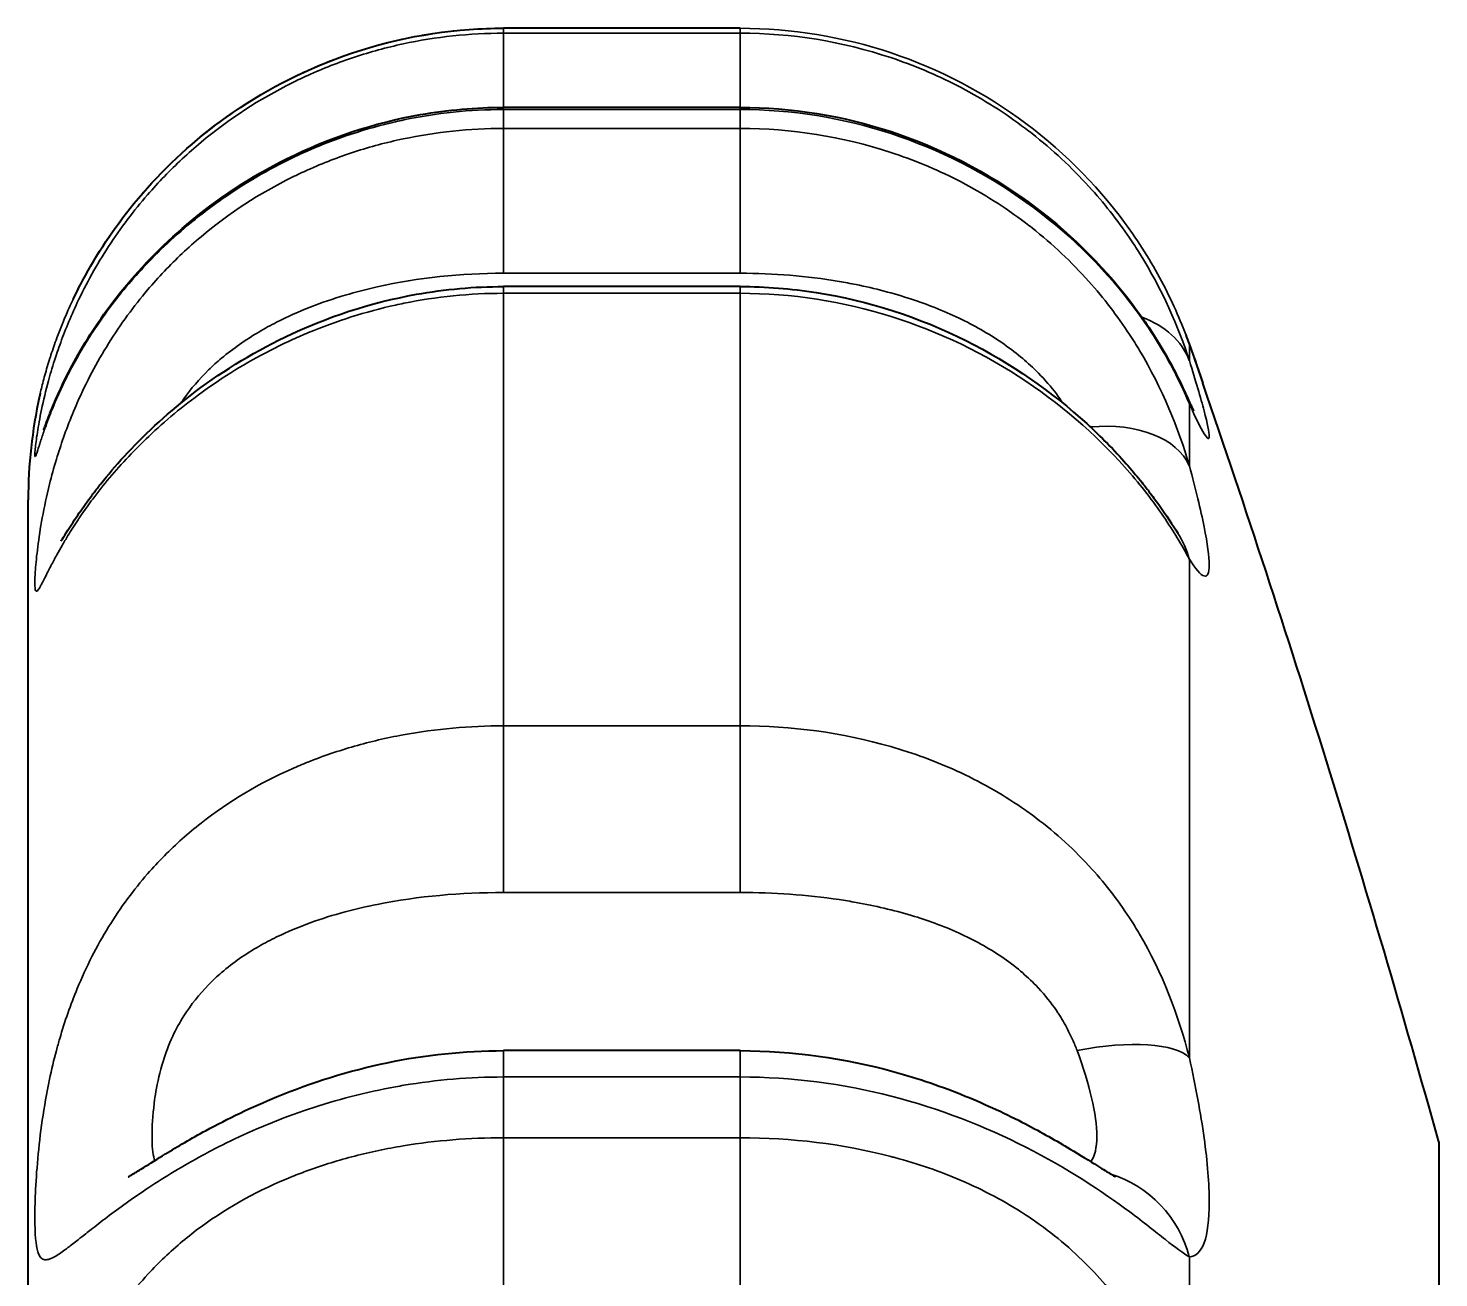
# Model space of a CAD drawing. Header units: millimetres. Extents: x 0 to 3364, y 0 to 2376.
# Drawn here: x 699.99 to 705.93, y 1301.43 to 1306.68 of the extents above; entities that cross this region are included whole.
import ezdxf

# ---------------------------------------------------------------- set-up
doc = ezdxf.new("R2010")
doc.units = ezdxf.units.MM
doc.header["$LTSCALE"] = 4
doc.layers.add('가시적인 것(ISO)', color=3, linetype='Continuous', lineweight=40, true_color=0x00ff00)
doc.layers.add('가시적인 좁은 것(ISO)', color=3, linetype='Continuous', lineweight=35, true_color=0x00ff00)

msp = doc.modelspace()

# ---------------------------------------------------------------- linework, layer by layer
at = {"layer": '가시적인 것(ISO)'}
for p, q in [((702.9899, 1306.6822), (701.9938, 1306.6822)), ((702.9899, 1306.3493), (701.9938, 1306.3493)), ((702.9899, 1305.5957), (701.9938, 1305.5957)), ((699.9938, 1289.9521), (699.9938, 1304.6988)), ((702.9899, 1302.3822), (701.9938, 1302.3822)), ((705.929, 1301.9988), (705.929, 1294.8764))]:
    msp.add_line(p, q, dxfattribs=at)
for centre, radius, start, end in [((651.1246, 1286.6988), 56.9, 15.59839, 18.96285), ((701.9938, 1304.6988), 2, 167.40564, 180)]:
    msp.add_arc(centre, radius, start, end, dxfattribs=at)
for points, knots in [([(700.1826, 1305.5412), (700.1953, 1305.5679), (700.2089, 1305.595), (700.281, 1305.73), (700.3538, 1305.841), (700.5356, 1306.0628), (700.65, 1306.174), (700.9192, 1306.3793), (701.0804, 1306.471), (701.4399, 1306.6147), (701.6447, 1306.6622), (701.8975, 1306.6805), (701.9457, 1306.6822), (701.9938, 1306.6822)], [0.0603017, 0.0603017, 0.0603017, 0.0603017, 0.0708468, 0.0708468, 0.1128412, 0.1128412, 0.1605441, 0.1605441, 0.2151372, 0.2151372, 0.2767322, 0.2767322, 0.2911784, 0.2911784, 0.2911784, 0.2911784]), ([(700.0588, 1304.9922), (700.0588, 1304.9922), (700.059, 1304.9927), (700.0602, 1304.9958), (700.0619, 1305.0005), (700.0682, 1305.0175), (700.0739, 1305.033), (700.0868, 1305.0663), (700.0938, 1305.0836), (700.1045, 1305.109), (700.1072, 1305.1155), (700.1111, 1305.1245), (700.1122, 1305.127), (700.115, 1305.1333), (700.1166, 1305.1371), (700.1235, 1305.1524), (700.1289, 1305.1644), (700.152, 1305.2134), (700.1722, 1305.2531), (700.2431, 1305.3802), (700.3046, 1305.4739), (700.4581, 1305.6662), (700.5545, 1305.7664), (700.7868, 1305.9627), (700.9293, 1306.0572), (701.2569, 1306.2207), (701.4493, 1306.2846), (701.7597, 1306.3391), (701.877, 1306.3493), (701.9938, 1306.3493)], [0.0678564, 0.0678564, 0.0678564, 0.0678564, 0.0704861, 0.0704861, 0.0773633, 0.0773633, 0.0899771, 0.0899771, 0.1012182, 0.1012182, 0.1048789, 0.1048789, 0.1062514, 0.1062514, 0.1083103, 0.1083103, 0.114489, 0.114489, 0.1330744, 0.1330744, 0.1718751, 0.1718751, 0.2150927, 0.2150927, 0.2659962, 0.2659962, 0.3255147, 0.3255147, 0.3605722, 0.3605722, 0.3605722, 0.3605722]), ([(702.9899, 1306.3493), (703.2044, 1306.3493), (703.4215, 1306.3141), (703.831, 1306.1794), (704.0287, 1306.077), (704.3662, 1305.8318), (704.5123, 1305.6871), (704.6735, 1305.4786), (704.7154, 1305.4169), (704.7974, 1305.2821), (704.8347, 1305.2093), (704.8631, 1305.1462)], [0, 0, 0, 0, 0.0643315, 0.0643315, 0.1295187, 0.1295187, 0.1918069, 0.1918069, 0.2178407, 0.2178407, 0.2508967, 0.2508967, 0.2508967, 0.2508967]), ([(700.1318, 1304.5253), (700.1318, 1304.5253), (700.1318, 1304.5254), (700.1325, 1304.5264), (700.1347, 1304.5299), (700.1429, 1304.5428), (700.1511, 1304.556), (700.1739, 1304.5918), (700.1902, 1304.6168), (700.2247, 1304.667), (700.2423, 1304.6917), (700.2646, 1304.7215), (700.2676, 1304.7255), (700.2799, 1304.7416), (700.2894, 1304.7538), (700.3289, 1304.8035), (700.3618, 1304.8422), (700.4767, 1304.9677), (700.5711, 1305.056), (700.7953, 1305.2296), (700.9305, 1305.3142), (701.2469, 1305.4667), (701.4355, 1305.5287), (701.7479, 1305.5847), (701.8711, 1305.5957), (701.9938, 1305.5957)], [0.056679, 0.056679, 0.056679, 0.056679, 0.0578045, 0.0578045, 0.0650344, 0.0650344, 0.0765253, 0.0765253, 0.0922963, 0.0922963, 0.1057197, 0.1057197, 0.1077894, 0.1077894, 0.1140005, 0.1140005, 0.1326772, 0.1326772, 0.1743765, 0.1743765, 0.2225934, 0.2225934, 0.2810854, 0.2810854, 0.317904, 0.317904, 0.317904, 0.317904]), ([(702.9899, 1305.5957), (703.0967, 1305.5957), (703.2038, 1305.5872), (703.5277, 1305.5369), (703.7433, 1305.4665), (704.1278, 1305.2746), (704.3036, 1305.1506), (704.5082, 1304.964), (704.5643, 1304.9067), (704.635, 1304.8266), (704.655, 1304.8028), (704.6809, 1304.7707), (704.6878, 1304.7621), (704.6995, 1304.747), (704.7045, 1304.7407), (704.7239, 1304.7153), (704.7376, 1304.6967), (704.783, 1304.6333), (704.8104, 1304.591), (704.8296, 1304.5607)], [0, 0, 0, 0, 0.0320316, 0.0320316, 0.0984237, 0.0984237, 0.1627972, 0.1627972, 0.1898686, 0.1898686, 0.201479, 0.201479, 0.2058287, 0.2058287, 0.2090907, 0.2090907, 0.2188849, 0.2188849, 0.2438208, 0.2438208, 0.2438208, 0.2438208]), ([(704.8631, 1305.1462), (704.8723, 1305.1257), (704.8803, 1305.1084), (704.8923, 1305.0837), (704.8966, 1305.0754), (704.8979, 1305.0729), (704.898, 1305.0728), (704.898, 1305.0727)], [0, 0, 0, 0, 0.0150549, 0.0150549, 0.02897847, 0.02897847, 0.03118232, 0.03118232, 0.03118232, 0.03118232]), ([(700.4148, 1301.8517), (700.4148, 1301.8517), (700.4157, 1301.8521), (700.4208, 1301.855), (700.4274, 1301.8588), (700.4476, 1301.8709), (700.4629, 1301.8804), (700.5064, 1301.9075), (700.5375, 1301.927), (700.6224, 1301.9788), (700.6803, 1302.0129), (700.8331, 1302.096), (700.9337, 1302.145), (701.1852, 1302.2483), (701.3432, 1302.2982), (701.6641, 1302.3648), (701.8296, 1302.3822), (701.9938, 1302.3822)], [0.030611, 0.030611, 0.030611, 0.030611, 0.0342881, 0.0342881, 0.0420991, 0.0420991, 0.052856, 0.052856, 0.0690836, 0.0690836, 0.0935517, 0.0935517, 0.1295758, 0.1295758, 0.1794678, 0.1794678, 0.2287517, 0.2287517, 0.2287517, 0.2287517]), ([(702.9899, 1302.3822), (703.2087, 1302.3821), (703.4304, 1302.3506), (703.7406, 1302.2651), (703.841, 1302.2303), (704.0254, 1302.1553), (704.111, 1302.1152), (704.2576, 1302.0387), (704.321, 1302.0025), (704.4204, 1301.943), (704.4599, 1301.9184), (704.517, 1301.8828), (704.5366, 1301.8706), (704.5584, 1301.8577), (704.5643, 1301.8544), (704.5684, 1301.8522), (704.5688, 1301.852), (704.569, 1301.8518)], [0, 0, 0, 0, 0.0656353, 0.0656353, 0.0982095, 0.0982095, 0.1284804, 0.1284804, 0.1542855, 0.1542855, 0.173745, 0.173745, 0.1877098, 0.1877098, 0.1954804, 0.1954804, 0.1987872, 0.1987872, 0.1987872, 0.1987872])]:
    msp.add_open_spline(points, degree=3, knots=knots, dxfattribs=at)
for points in [[(700.2478, 1305.6224), (700.248, 1305.6226), (700.2481, 1305.6228), (700.2482, 1305.6231)], [(704.7361, 1305.6218), (704.7368, 1305.6206), (704.7375, 1305.6194), (704.7382, 1305.6182)], [(704.8646, 1305.3924), (704.8694, 1305.3799), (704.8739, 1305.3675), (704.8783, 1305.3553)], [(704.8783, 1305.3553), (704.9022, 1305.2878), (704.9218, 1305.2318), (704.9365, 1305.1889)], [(700.0448, 1305.1476), (700.0438, 1305.1432), (700.0429, 1305.139), (700.0419, 1305.1348)], [(704.9366, 1305.1887), (704.9366, 1305.1887), (704.9366, 1305.1888), (704.9366, 1305.1889)], [(704.8295, 1304.5608), (704.8311, 1304.5584), (704.8319, 1304.5571), (704.8319, 1304.5571)], [(704.6589, 1302.8908), (704.6589, 1302.8908), (704.6589, 1302.8908), (704.6589, 1302.8908)]]:
    msp.add_open_spline(points, degree=3, dxfattribs=at)
at = {"layer": '가시적인 좁은 것(ISO)'}
for p, q in [((701.9938, 1306.6822), (701.9938, 1306.6818)), ((701.9938, 1306.6611), (701.9938, 1306.6818)), ((702.9899, 1306.6818), (701.9938, 1306.6818)), ((701.9938, 1306.6611), (702.9899, 1306.6611)), ((701.9938, 1306.6611), (701.9938, 1306.3493)), ((702.9899, 1306.6822), (702.9899, 1306.6818)), ((702.9899, 1306.6611), (702.9899, 1306.6818)), ((702.9899, 1306.6611), (702.9899, 1306.3493)), ((701.9938, 1306.3403), (701.9938, 1306.3493)), ((701.9938, 1306.2605), (701.9938, 1306.3403)), ((702.9899, 1306.3403), (701.9938, 1306.3403)), ((702.9899, 1306.3493), (702.9899, 1306.3403)), ((702.9899, 1306.2605), (702.9899, 1306.3403)), ((701.9938, 1306.2605), (702.9899, 1306.2605)), ((701.9938, 1305.6517), (701.9938, 1306.2605)), ((702.9899, 1306.2605), (702.9899, 1305.6517)), ((702.9899, 1305.6517), (701.9938, 1305.6517)), ((701.9938, 1305.5957), (701.9938, 1305.5674)), ((701.9938, 1303.7484), (701.9938, 1305.5674)), ((702.9899, 1305.5674), (701.9938, 1305.5674)), ((702.9899, 1305.5957), (702.9899, 1305.5674)), ((702.9899, 1303.7484), (702.9899, 1305.5674)), ((704.8794, 1305.2846), (704.8794, 1305.3521)), ((704.8794, 1304.842), (704.8794, 1305.1029)), ((704.8794, 1302.3517), (704.8794, 1304.4494)), ((701.9938, 1303.7484), (702.9899, 1303.7484)), ((701.9938, 1303.7484), (701.9938, 1303.0473)), ((702.9899, 1303.7484), (702.9899, 1303.0473)), ((702.9899, 1303.0473), (701.9938, 1303.0473)), ((701.9938, 1302.2715), (701.9938, 1302.3822)), ((702.9899, 1302.3822), (702.9899, 1302.2715)), ((701.9938, 1302.0158), (701.9938, 1302.2715)), ((702.9899, 1302.2715), (701.9938, 1302.2715)), ((702.9899, 1302.0158), (702.9899, 1302.2715)), ((701.9938, 1302.0158), (702.9899, 1302.0158)), ((701.9938, 1301.2992), (701.9938, 1302.0158)), ((702.9899, 1302.0158), (702.9899, 1301.2992)), ((704.8794, 1300.6795), (704.8794, 1301.5151))]:
    msp.add_line(p, q, dxfattribs=at)
for centre, major_axis, ratio, start_param, end_param in [((704.407, 1305.1213), (-0.4772, -0.1493), 0.723407, 4.1777, 4.177884), ((704.407, 1305.1213), (0.4772, 0.1493), 0.723407, 0.041079, 0.756212), ((704.407, 1305.1553), (0.4676, 0.1769), 0.812858, 0.199473, 0.200778), ((704.407, 1305.1882), (0.4713, 0.1671), 0.787122, 6.274645, 6.283185), ((704.407, 1304.9412), (0.4561, 0.205), 0.864403, 6.176248, 6.283186), ((704.407, 1304.7839), (0.4486, 0.2209), 0.884452, 0.280636, 0.281971), ((704.407, 1304.6826), (0.4825, 0.1311), 0.618064, 0.09724, 1.290584), ((704.407, 1304.2934), (0.4225, 0.2673), 0.922695, 6.018426, 6.283076), ((704.407, 1302.2142), (0.4879, 0.1091), 0.329378, 0.190068, 1.497249), ((704.407, 1301.3849), (-0.0021, 0.5), 0.978527, 4.971618, 5.984945)]:
    msp.add_ellipse(centre, major_axis=major_axis, ratio=ratio, start_param=start_param, end_param=end_param, dxfattribs=at)
for points, knots in [([(701.9938, 1306.3403), (701.8516, 1306.3403), (701.7119, 1306.3255), (701.5746, 1306.2966), (701.563, 1306.2941), (701.5514, 1306.2916), (701.5399, 1306.2889), (701.4145, 1306.2602), (701.2903, 1306.219), (701.1729, 1306.1677), (701.1512, 1306.1582), (701.1297, 1306.1484), (701.1085, 1306.1383), (701.0042, 1306.0884), (700.9045, 1306.0301), (700.8101, 1305.9641), (700.7816, 1305.9441), (700.7536, 1305.9235), (700.7261, 1305.9022), (700.6443, 1305.8387), (700.5693, 1305.7709), (700.5008, 1305.6997), (700.4716, 1305.6694), (700.4436, 1305.6384), (700.4167, 1305.6068), (700.3594, 1305.5395), (700.3091, 1305.4716), (700.2654, 1305.4047), (700.2493, 1305.3802), (700.2341, 1305.3557), (700.2197, 1305.3315), (700.2142, 1305.3221), (700.2088, 1305.3128), (700.2035, 1305.3035), (700.1882, 1305.2768), (700.1741, 1305.2505), (700.1611, 1305.225), (700.1523, 1305.2077), (700.1441, 1305.1909), (700.1363, 1305.1744), (700.1285, 1305.1579), (700.1213, 1305.1419), (700.1145, 1305.1264), (700.1054, 1305.1056), (700.0971, 1305.0857), (700.0896, 1305.0668), (700.088, 1305.0628), (700.0865, 1305.0589), (700.085, 1305.0549), (700.0811, 1305.045), (700.0775, 1305.0354), (700.074, 1305.0261), (700.0669, 1305.0067), (700.0606, 1304.9888), (700.0552, 1304.9727), (700.0524, 1304.9647), (700.0499, 1304.9571), (700.0476, 1304.95), (700.0453, 1304.9429), (700.0432, 1304.9363), (700.0413, 1304.9302), (700.0388, 1304.9224), (700.0365, 1304.9154), (700.0346, 1304.9093), (700.0257, 1304.8818), (700.0219, 1304.8734), (700.0218, 1304.8873), (700.0218, 1304.8916), (700.0221, 1304.8979), (700.0228, 1304.9063), (700.0231, 1304.9105), (700.0236, 1304.9152), (700.0241, 1304.9203), (700.0261, 1304.9389), (700.0294, 1304.9633), (700.0341, 1304.993), (700.0434, 1305.0503), (700.0591, 1305.129), (700.0836, 1305.2157), (700.0921, 1305.2458), (700.1017, 1305.2771), (700.1125, 1305.3093), (700.117, 1305.3226), (700.1216, 1305.3361), (700.1265, 1305.3497), (700.1472, 1305.4073), (700.1717, 1305.4674), (700.2003, 1305.5282), (700.2192, 1305.5682), (700.2397, 1305.6082), (700.2619, 1305.648), (700.3052, 1305.7258), (700.3553, 1305.8033), (700.4121, 1305.8784), (700.4388, 1305.9138), (700.4669, 1305.9484), (700.4961, 1305.982), (700.5417, 1306.0344), (700.5904, 1306.0848), (700.6418, 1306.1326), (700.6674, 1306.1564), (700.6938, 1306.1797), (700.7209, 1306.2023), (700.8387, 1306.3004), (700.9667, 1306.384), (701.1045, 1306.4526), (701.1261, 1306.4633), (701.1479, 1306.4737), (701.1699, 1306.4837), (701.2344, 1306.5129), (701.3002, 1306.5386), (701.367, 1306.5607), (701.4004, 1306.5717), (701.4341, 1306.5819), (701.4681, 1306.5911), (701.5021, 1306.6004), (701.5364, 1306.6087), (701.5709, 1306.6162), (701.64, 1306.6311), (701.7101, 1306.6424), (701.7808, 1306.6499), (701.8515, 1306.6574), (701.9226, 1306.6611), (701.9938, 1306.6611)], [0, 0, 0, 0, 0.000420749, 0.000420749, 0.000420749, 0.000456315, 0.000456315, 0.000456315, 0.000841498, 0.000841498, 0.000841498, 0.000912616, 0.000912616, 0.000912616, 0.001262247, 0.001262247, 0.001262247, 0.001368007, 0.001368007, 0.001368007, 0.001682996, 0.001682996, 0.001682996, 0.001817418, 0.001817418, 0.001817418, 0.002103745, 0.002103745, 0.002103745, 0.002208932, 0.002208932, 0.002208932, 0.002249619, 0.002249619, 0.002249619, 0.002366713, 0.002366713, 0.002366713, 0.002445604, 0.002445604, 0.002445604, 0.002524494, 0.002524494, 0.002524494, 0.002629681, 0.002629681, 0.002629681, 0.002651956, 0.002651956, 0.002651956, 0.002708572, 0.002708572, 0.002708572, 0.002826907, 0.002826907, 0.002826907, 0.002886075, 0.002886075, 0.002886075, 0.002945243, 0.002945243, 0.002945243, 0.003021559, 0.003021559, 0.003021559, 0.003365992, 0.003365992, 0.003365992, 0.003471179, 0.003471179, 0.003471179, 0.003523773, 0.003523773, 0.003523773, 0.003713713, 0.003713713, 0.003713713, 0.004080236, 0.004080236, 0.004080236, 0.00420749, 0.00420749, 0.00420749, 0.004260084, 0.004260084, 0.004260084, 0.004482243, 0.004482243, 0.004482243, 0.004628239, 0.004628239, 0.004628239, 0.004914142, 0.004914142, 0.004914142, 0.005048988, 0.005048988, 0.005048988, 0.005259363, 0.005259363, 0.005259363, 0.005364122, 0.005364122, 0.005364122, 0.005819028, 0.005819028, 0.005819028, 0.005890486, 0.005890486, 0.005890486, 0.006100861, 0.006100861, 0.006100861, 0.006206048, 0.006206048, 0.006206048, 0.006311235, 0.006311235, 0.006311235, 0.00652161, 0.00652161, 0.00652161, 0.006731984, 0.006731984, 0.006731984, 0.006731984]), ([(701.9938, 1306.6818), (701.8516, 1306.6818), (701.7119, 1306.6668), (701.5746, 1306.6373), (701.563, 1306.6349), (701.5514, 1306.6323), (701.5399, 1306.6296), (701.4145, 1306.6004), (701.2903, 1306.5583), (701.1729, 1306.5057), (701.1512, 1306.496), (701.1297, 1306.4859), (701.1085, 1306.4755), (701.0042, 1306.4242), (700.9045, 1306.364), (700.8101, 1306.2952), (700.7816, 1306.2744), (700.7536, 1306.2528), (700.7261, 1306.2305), (700.6443, 1306.164), (700.5693, 1306.0925), (700.5008, 1306.0166), (700.4716, 1305.9842), (700.4436, 1305.951), (700.4167, 1305.917), (700.3594, 1305.8445), (700.3091, 1305.7705), (700.2654, 1305.6966), (700.2493, 1305.6695), (700.2341, 1305.6423), (700.2197, 1305.6151), (700.2142, 1305.6047), (700.2088, 1305.5942), (700.2035, 1305.5837), (700.1882, 1305.5536), (700.1741, 1305.5238), (700.1611, 1305.4946), (700.1523, 1305.4748), (700.1441, 1305.4554), (700.1363, 1305.4362), (700.1285, 1305.4171), (700.1213, 1305.3983), (700.1145, 1305.3799), (700.1054, 1305.3555), (700.0971, 1305.3316), (700.0896, 1305.3086), (700.088, 1305.3037), (700.0865, 1305.2989), (700.085, 1305.2941), (700.0811, 1305.282), (700.0775, 1305.2701), (700.074, 1305.2585), (700.0669, 1305.2343), (700.0606, 1305.2114), (700.0552, 1305.1901), (700.0524, 1305.1795), (700.0499, 1305.1693), (700.0476, 1305.1596), (700.0466, 1305.1555), (700.0457, 1305.1515), (700.0448, 1305.1476)], [0, 0, 0, 0, 0.000420749, 0.000420749, 0.000420749, 0.000456315, 0.000456315, 0.000456315, 0.000841498, 0.000841498, 0.000841498, 0.000912616, 0.000912616, 0.000912616, 0.001262247, 0.001262247, 0.001262247, 0.001368007, 0.001368007, 0.001368007, 0.001682996, 0.001682996, 0.001682996, 0.001817418, 0.001817418, 0.001817418, 0.002103745, 0.002103745, 0.002103745, 0.002208932, 0.002208932, 0.002208932, 0.002249619, 0.002249619, 0.002249619, 0.002366713, 0.002366713, 0.002366713, 0.002445604, 0.002445604, 0.002445604, 0.002524494, 0.002524494, 0.002524494, 0.002629681, 0.002629681, 0.002629681, 0.002651956, 0.002651956, 0.002651956, 0.002708572, 0.002708572, 0.002708572, 0.002826907, 0.002826907, 0.002826907, 0.002886075, 0.002886075, 0.002886075, 0.002910927, 0.002910927, 0.002910927, 0.002910927]), ([(704.8794, 1305.3521), (704.8538, 1305.4245), (704.8203, 1305.5051), (704.7368, 1305.6692), (704.6872, 1305.7523), (704.5122, 1305.9989), (704.363, 1306.154), (704.0211, 1306.4092), (703.8274, 1306.5107), (703.4216, 1306.6462), (703.2063, 1306.6818), (702.9899, 1306.6818)], [0.004174723, 0.004174723, 0.004174723, 0.004174723, 0.004494381, 0.004494381, 0.004814039, 0.004814039, 0.005453354, 0.005453354, 0.006092669, 0.006092669, 0.006731984, 0.006731984, 0.006731984, 0.006731984]), ([(702.9899, 1306.6611), (703.2067, 1306.6611), (703.4177, 1306.627), (703.6228, 1306.5585), (703.6285, 1306.5566), (703.6341, 1306.5547), (703.6397, 1306.5528), (703.7365, 1306.5196), (703.8294, 1306.4795), (703.9189, 1306.4325), (704.0135, 1306.3827), (704.104, 1306.3252), (704.1899, 1306.2602), (704.1991, 1306.2532), (704.2083, 1306.2462), (704.2174, 1306.239), (704.304, 1306.1711), (704.3839, 1306.0967), (704.4566, 1306.0169), (704.5189, 1305.9485), (704.5768, 1305.875), (704.6279, 1305.8002), (704.6352, 1305.7895), (704.6424, 1305.7787), (704.6494, 1305.768), (704.6564, 1305.7572), (704.6633, 1305.7464), (704.6701, 1305.7356), (704.7647, 1305.5843), (704.8344, 1305.4249), (704.8794, 1305.2846)], [0, 0, 0, 0, 0.000641191, 0.000641191, 0.000641191, 0.00065882, 0.00065882, 0.00065882, 0.000961786, 0.000961786, 0.000961786, 0.001282382, 0.001282382, 0.001282382, 0.001316763, 0.001316763, 0.001316763, 0.001643352, 0.001643352, 0.001643352, 0.001923573, 0.001923573, 0.001923573, 0.001963585, 0.001963585, 0.001963585, 0.002003722, 0.002003722, 0.002003722, 0.002564764, 0.002564764, 0.002564764, 0.002564764]), ([(704.8794, 1305.1029), (704.8538, 1305.1636), (704.8203, 1305.2336), (704.7368, 1305.3794), (704.6872, 1305.4549), (704.5122, 1305.6818), (704.363, 1305.8288), (704.0211, 1306.0734), (703.8274, 1306.1724), (703.4216, 1306.3052), (703.2063, 1306.3403), (702.9899, 1306.3403)], [0.004174723, 0.004174723, 0.004174723, 0.004174723, 0.004494381, 0.004494381, 0.004814039, 0.004814039, 0.005453354, 0.005453354, 0.006092669, 0.006092669, 0.006731984, 0.006731984, 0.006731984, 0.006731984]), ([(701.9938, 1305.5674), (701.8516, 1305.5674), (701.7119, 1305.5531), (701.5746, 1305.5253), (701.563, 1305.5229), (701.5514, 1305.5205), (701.5399, 1305.5179), (701.4145, 1305.4903), (701.2903, 1305.4508), (701.1729, 1305.402), (701.1512, 1305.393), (701.1297, 1305.3836), (701.1085, 1305.374), (701.0042, 1305.3267), (700.9045, 1305.2715), (700.8101, 1305.2098), (700.7816, 1305.1911), (700.7536, 1305.1718), (700.7261, 1305.152), (700.6443, 1305.0929), (700.5693, 1305.0304), (700.5008, 1304.9655), (700.4716, 1304.9378), (700.4436, 1304.9097), (700.4167, 1304.8812), (700.3594, 1304.8206), (700.3091, 1304.7602), (700.2654, 1304.7019), (700.2493, 1304.6805), (700.2341, 1304.6593), (700.2197, 1304.6385), (700.2142, 1304.6305), (700.2088, 1304.6225), (700.2035, 1304.6146), (700.1882, 1304.5918), (700.1741, 1304.5697), (700.1611, 1304.5484), (700.1523, 1304.534), (700.1441, 1304.5201), (700.1363, 1304.5067), (700.1285, 1304.4933), (700.1213, 1304.4803), (700.1145, 1304.468), (700.1054, 1304.4515), (700.0971, 1304.4359), (700.0896, 1304.4215), (700.088, 1304.4184), (700.0865, 1304.4155), (700.085, 1304.4125), (700.0811, 1304.405), (700.0775, 1304.3979), (700.074, 1304.3911), (700.0669, 1304.377), (700.0606, 1304.3645), (700.0552, 1304.3539), (700.0524, 1304.3486), (700.0499, 1304.3437), (700.0476, 1304.3394), (700.0453, 1304.3351), (700.0432, 1304.3314), (700.0413, 1304.3281), (700.0388, 1304.3239), (700.0365, 1304.3206), (700.0346, 1304.3183), (700.0257, 1304.3076), (700.0219, 1304.3168), (700.0218, 1304.3476), (700.0218, 1304.357), (700.0221, 1304.3685), (700.0228, 1304.382), (700.0231, 1304.3887), (700.0236, 1304.3958), (700.0241, 1304.4035), (700.0261, 1304.431), (700.0294, 1304.4639), (700.0341, 1304.5015), (700.0434, 1304.5741), (700.0591, 1304.6667), (700.0836, 1304.7648), (700.0921, 1304.7988), (700.1017, 1304.8338), (700.1125, 1304.8694), (700.117, 1304.8841), (700.1216, 1304.899), (700.1265, 1304.9139), (700.1472, 1304.9771), (700.1717, 1305.0422), (700.2003, 1305.1072), (700.2192, 1305.15), (700.2397, 1305.1925), (700.2619, 1305.2344), (700.3052, 1305.3166), (700.3553, 1305.3974), (700.4121, 1305.475), (700.4388, 1305.5115), (700.4669, 1305.5471), (700.4961, 1305.5815), (700.5417, 1305.6352), (700.5904, 1305.6865), (700.6418, 1305.7349), (700.6674, 1305.7591), (700.6938, 1305.7825), (700.7209, 1305.8053), (700.8387, 1305.9042), (700.9667, 1305.9875), (701.1045, 1306.0554), (701.1261, 1306.0661), (701.1479, 1306.0763), (701.1699, 1306.0861), (701.2344, 1306.1151), (701.3002, 1306.1404), (701.367, 1306.1621), (701.4004, 1306.1729), (701.4341, 1306.1829), (701.4681, 1306.192), (701.5021, 1306.2011), (701.5364, 1306.2092), (701.5709, 1306.2165), (701.64, 1306.2311), (701.7101, 1306.2422), (701.7808, 1306.2495), (701.8515, 1306.2568), (701.9226, 1306.2605), (701.9938, 1306.2605)], [0, 0, 0, 0, 0.000420749, 0.000420749, 0.000420749, 0.000456315, 0.000456315, 0.000456315, 0.000841498, 0.000841498, 0.000841498, 0.000912616, 0.000912616, 0.000912616, 0.001262247, 0.001262247, 0.001262247, 0.001368007, 0.001368007, 0.001368007, 0.001682996, 0.001682996, 0.001682996, 0.001817418, 0.001817418, 0.001817418, 0.002103745, 0.002103745, 0.002103745, 0.002208932, 0.002208932, 0.002208932, 0.002249619, 0.002249619, 0.002249619, 0.002366713, 0.002366713, 0.002366713, 0.002445604, 0.002445604, 0.002445604, 0.002524494, 0.002524494, 0.002524494, 0.002629681, 0.002629681, 0.002629681, 0.002651956, 0.002651956, 0.002651956, 0.002708572, 0.002708572, 0.002708572, 0.002826907, 0.002826907, 0.002826907, 0.002886075, 0.002886075, 0.002886075, 0.002945243, 0.002945243, 0.002945243, 0.003021559, 0.003021559, 0.003021559, 0.003365992, 0.003365992, 0.003365992, 0.003471179, 0.003471179, 0.003471179, 0.003523773, 0.003523773, 0.003523773, 0.003713713, 0.003713713, 0.003713713, 0.004080236, 0.004080236, 0.004080236, 0.00420749, 0.00420749, 0.00420749, 0.004260084, 0.004260084, 0.004260084, 0.004482243, 0.004482243, 0.004482243, 0.004628239, 0.004628239, 0.004628239, 0.004914142, 0.004914142, 0.004914142, 0.005048988, 0.005048988, 0.005048988, 0.005259363, 0.005259363, 0.005259363, 0.005364122, 0.005364122, 0.005364122, 0.005819028, 0.005819028, 0.005819028, 0.005890486, 0.005890486, 0.005890486, 0.006100861, 0.006100861, 0.006100861, 0.006206048, 0.006206048, 0.006206048, 0.006311235, 0.006311235, 0.006311235, 0.00652161, 0.00652161, 0.00652161, 0.006731984, 0.006731984, 0.006731984, 0.006731984]), ([(702.9899, 1306.2605), (703.2067, 1306.2605), (703.4177, 1306.2273), (703.6228, 1306.16), (703.6285, 1306.1581), (703.6341, 1306.1562), (703.6397, 1306.1543), (703.7365, 1306.1216), (703.8294, 1306.0822), (703.9189, 1306.0355), (704.0135, 1305.9861), (704.104, 1305.9288), (704.1899, 1305.8636), (704.1991, 1305.8566), (704.2083, 1305.8495), (704.2174, 1305.8423), (704.304, 1305.774), (704.3839, 1305.6987), (704.4566, 1305.6173), (704.5189, 1305.5474), (704.5768, 1305.4717), (704.6279, 1305.3938), (704.6352, 1305.3827), (704.6424, 1305.3716), (704.6494, 1305.3604), (704.6564, 1305.3491), (704.6633, 1305.3378), (704.6701, 1305.3265), (704.7647, 1305.1682), (704.8344, 1304.9981), (704.8794, 1304.842)], [0, 0, 0, 0, 0.000641191, 0.000641191, 0.000641191, 0.00065882, 0.00065882, 0.00065882, 0.000961786, 0.000961786, 0.000961786, 0.001282382, 0.001282382, 0.001282382, 0.001316763, 0.001316763, 0.001316763, 0.001643352, 0.001643352, 0.001643352, 0.001923573, 0.001923573, 0.001923573, 0.001963585, 0.001963585, 0.001963585, 0.002003722, 0.002003722, 0.002003722, 0.002564764, 0.002564764, 0.002564764, 0.002564764]), ([(701.9938, 1305.6517), (701.8149, 1305.6517), (701.6363, 1305.6338), (701.4625, 1305.5946), (701.417, 1305.5844), (701.3718, 1305.5727), (701.3268, 1305.5593), (701.2274, 1305.5298), (701.1317, 1305.493), (701.0392, 1305.4458), (701.0136, 1305.4328), (700.9886, 1305.419), (700.9641, 1305.4045), (700.9089, 1305.3719), (700.8563, 1305.3354), (700.8075, 1305.2945), (700.7885, 1305.2786), (700.7702, 1305.262), (700.7527, 1305.245), (700.7135, 1305.2068), (700.6784, 1305.1659), (700.6487, 1305.1238), (700.6445, 1305.1178), (700.6404, 1305.1118), (700.6364, 1305.1058)], [0, 0, 0, 0, 0.000536236, 0.000536236, 0.000536236, 0.000676587, 0.000676587, 0.000676587, 0.000986832, 0.000986832, 0.000986832, 0.001072471, 0.001072471, 0.001072471, 0.001265369, 0.001265369, 0.001265369, 0.001340589, 0.001340589, 0.001340589, 0.001509309, 0.001509309, 0.001509309, 0.001533236, 0.001533236, 0.001533236, 0.001533236]), ([(704.348, 1305.1047), (704.3432, 1305.112), (704.3383, 1305.1192), (704.3332, 1305.1263), (704.3297, 1305.1312), (704.3262, 1305.1361), (704.3226, 1305.141), (704.3189, 1305.1459), (704.3152, 1305.1507), (704.3115, 1305.1556), (704.2883, 1305.1852), (704.2626, 1305.2141), (704.2346, 1305.2416), (704.2141, 1305.2618), (704.1923, 1305.2813), (704.1697, 1305.3), (704.144, 1305.3211), (704.1173, 1305.3412), (704.0899, 1305.3599), (704.0333, 1305.3987), (703.9732, 1305.4327), (703.9105, 1305.4627), (703.8769, 1305.4787), (703.843, 1305.4935), (703.8087, 1305.5071), (703.7763, 1305.5199), (703.7435, 1305.5317), (703.7105, 1305.5426), (703.6341, 1305.5678), (703.5567, 1305.5878), (703.4773, 1305.604), (703.4536, 1305.6088), (703.4299, 1305.6132), (703.4062, 1305.6172), (703.2687, 1305.6407), (703.1299, 1305.6517), (702.9899, 1305.6517)], [0.002752159, 0.002752159, 0.002752159, 0.002752159, 0.002780813, 0.002780813, 0.002780813, 0.002800497, 0.002800497, 0.002800497, 0.00282018, 0.00282018, 0.00282018, 0.002941456, 0.002941456, 0.002941456, 0.003030138, 0.003030138, 0.003030138, 0.003130664, 0.003130664, 0.003130664, 0.00333862, 0.00333862, 0.00333862, 0.003450054, 0.003450054, 0.003450054, 0.003555033, 0.003555033, 0.003555033, 0.003797578, 0.003797578, 0.003797578, 0.00386997, 0.00386997, 0.00386997, 0.004289886, 0.004289886, 0.004289886, 0.004289886]), ([(704.8794, 1304.4494), (704.8538, 1304.497), (704.8203, 1304.5549), (704.7368, 1304.6793), (704.6872, 1304.7454), (704.5122, 1304.9477), (704.363, 1305.0832), (704.0211, 1305.312), (703.8274, 1305.4063), (703.4216, 1305.5334), (703.2063, 1305.5674), (702.9899, 1305.5674)], [0.004174723, 0.004174723, 0.004174723, 0.004174723, 0.004494381, 0.004494381, 0.004814039, 0.004814039, 0.005453354, 0.005453354, 0.006092669, 0.006092669, 0.006731984, 0.006731984, 0.006731984, 0.006731984]), ([(704.8794, 1305.2846), (704.9064, 1305.1983), (704.9271, 1305.1278), (704.9415, 1305.0732), (704.9559, 1305.0185), (704.9634, 1304.9823), (704.9634, 1304.9659), (704.9635, 1304.9331), (704.9334, 1304.9827), (704.8794, 1305.1029)], [0, 0, 0, 0, 0.000387646, 0.000387646, 0.000387646, 0.000775291, 0.000775291, 0.000775291, 0.001550582, 0.001550582, 0.001550582, 0.001550582]), ([(704.8794, 1304.842), (704.9064, 1304.7426), (704.9271, 1304.6572), (704.9415, 1304.5858), (704.9559, 1304.5143), (704.9634, 1304.4601), (704.9634, 1304.4247), (704.9635, 1304.354), (704.9334, 1304.364), (704.8794, 1304.4494)], [0, 0, 0, 0, 0.000387646, 0.000387646, 0.000387646, 0.000775291, 0.000775291, 0.000775291, 0.001550582, 0.001550582, 0.001550582, 0.001550582]), ([(701.9938, 1302.2715), (701.8516, 1302.2715), (701.7119, 1302.2595), (701.5746, 1302.2365), (701.563, 1302.2345), (701.5514, 1302.2325), (701.5399, 1302.2304), (701.4145, 1302.2077), (701.2903, 1302.1752), (701.1729, 1302.136), (701.1512, 1302.1287), (701.1297, 1302.1213), (701.1085, 1302.1136), (701.0042, 1302.0758), (700.9045, 1302.0324), (700.8101, 1301.9853), (700.7816, 1301.9711), (700.7536, 1301.9565), (700.7261, 1301.9416), (700.6443, 1301.8973), (700.5693, 1301.8517), (700.5008, 1301.8064), (700.4716, 1301.787), (700.4436, 1301.7678), (700.4167, 1301.7487), (700.3594, 1301.7081), (700.3091, 1301.6697), (700.2654, 1301.6354), (700.2493, 1301.6229), (700.2341, 1301.6108), (700.2197, 1301.5995), (700.2142, 1301.5951), (700.2088, 1301.5908), (700.2035, 1301.5867), (700.1882, 1301.5747), (700.1741, 1301.5637), (700.1611, 1301.5538), (700.1523, 1301.5472), (700.1441, 1301.5411), (700.1363, 1301.5356), (700.1285, 1301.5301), (700.1213, 1301.5253), (700.1145, 1301.5211), (700.1054, 1301.5155), (700.0971, 1301.511), (700.0896, 1301.508), (700.088, 1301.5073), (700.0865, 1301.5067), (700.085, 1301.5062), (700.0811, 1301.5049), (700.0775, 1301.5039), (700.074, 1301.5034), (700.0669, 1301.5023), (700.0606, 1301.503), (700.0552, 1301.5056), (700.0524, 1301.507), (700.0499, 1301.5088), (700.0476, 1301.5112), (700.0453, 1301.5136), (700.0432, 1301.5164), (700.0413, 1301.5199), (700.0388, 1301.5243), (700.0365, 1301.5296), (700.0346, 1301.5359), (700.0257, 1301.5641), (700.0219, 1301.6122), (700.0218, 1301.6786), (700.0218, 1301.6989), (700.0221, 1301.7211), (700.0228, 1301.7448), (700.0231, 1301.7567), (700.0236, 1301.769), (700.0241, 1301.7815), (700.0261, 1301.8269), (700.0294, 1301.8762), (700.0341, 1301.9288), (700.0434, 1302.0302), (700.0591, 1302.1465), (700.0836, 1302.262), (700.0921, 1302.3021), (700.1017, 1302.3425), (700.1125, 1302.3829), (700.117, 1302.3996), (700.1216, 1302.4164), (700.1265, 1302.4331), (700.1472, 1302.5038), (700.1717, 1302.5747), (700.2003, 1302.644), (700.2192, 1302.6895), (700.2397, 1302.7341), (700.2619, 1302.7776), (700.3052, 1302.8627), (700.3553, 1302.9443), (700.4121, 1303.0211), (700.4388, 1303.0573), (700.4669, 1303.0921), (700.4961, 1303.1256), (700.5417, 1303.1778), (700.5904, 1303.2269), (700.6418, 1303.2727), (700.6674, 1303.2956), (700.6938, 1303.3176), (700.7209, 1303.3389), (700.8387, 1303.4315), (700.9667, 1303.5071), (701.1045, 1303.568), (701.1261, 1303.5775), (701.1479, 1303.5867), (701.1699, 1303.5955), (701.2344, 1303.6213), (701.3002, 1303.6436), (701.367, 1303.6627), (701.4004, 1303.6723), (701.4341, 1303.681), (701.4681, 1303.6889), (701.5021, 1303.6969), (701.5364, 1303.704), (701.5709, 1303.7104), (701.64, 1303.7231), (701.7101, 1303.7326), (701.7808, 1303.7389), (701.8515, 1303.7453), (701.9226, 1303.7484), (701.9938, 1303.7484)], [0, 0, 0, 0, 0.000420749, 0.000420749, 0.000420749, 0.000456315, 0.000456315, 0.000456315, 0.000841498, 0.000841498, 0.000841498, 0.000912616, 0.000912616, 0.000912616, 0.001262247, 0.001262247, 0.001262247, 0.001368007, 0.001368007, 0.001368007, 0.001682996, 0.001682996, 0.001682996, 0.001817418, 0.001817418, 0.001817418, 0.002103745, 0.002103745, 0.002103745, 0.002208932, 0.002208932, 0.002208932, 0.002249619, 0.002249619, 0.002249619, 0.002366713, 0.002366713, 0.002366713, 0.002445604, 0.002445604, 0.002445604, 0.002524494, 0.002524494, 0.002524494, 0.002629681, 0.002629681, 0.002629681, 0.002651956, 0.002651956, 0.002651956, 0.002708572, 0.002708572, 0.002708572, 0.002826907, 0.002826907, 0.002826907, 0.002886075, 0.002886075, 0.002886075, 0.002945243, 0.002945243, 0.002945243, 0.003021559, 0.003021559, 0.003021559, 0.003365992, 0.003365992, 0.003365992, 0.003471179, 0.003471179, 0.003471179, 0.003523773, 0.003523773, 0.003523773, 0.003713713, 0.003713713, 0.003713713, 0.004080236, 0.004080236, 0.004080236, 0.00420749, 0.00420749, 0.00420749, 0.004260084, 0.004260084, 0.004260084, 0.004482243, 0.004482243, 0.004482243, 0.004628239, 0.004628239, 0.004628239, 0.004914142, 0.004914142, 0.004914142, 0.005048988, 0.005048988, 0.005048988, 0.005259363, 0.005259363, 0.005259363, 0.005364122, 0.005364122, 0.005364122, 0.005819028, 0.005819028, 0.005819028, 0.005890486, 0.005890486, 0.005890486, 0.006100861, 0.006100861, 0.006100861, 0.006206048, 0.006206048, 0.006206048, 0.006311235, 0.006311235, 0.006311235, 0.00652161, 0.00652161, 0.00652161, 0.006731984, 0.006731984, 0.006731984, 0.006731984]), ([(702.9899, 1303.7484), (703.2067, 1303.7484), (703.4177, 1303.72), (703.6228, 1303.6608), (703.6285, 1303.6592), (703.6341, 1303.6576), (703.6397, 1303.6559), (703.7365, 1303.6271), (703.8294, 1303.5921), (703.9189, 1303.5502), (704.0135, 1303.5058), (704.104, 1303.4537), (704.1899, 1303.3932), (704.1991, 1303.3867), (704.2083, 1303.3801), (704.2174, 1303.3734), (704.304, 1303.31), (704.3839, 1303.2389), (704.4566, 1303.1602), (704.5189, 1303.0927), (704.5768, 1303.0184), (704.6279, 1302.9402), (704.6352, 1302.929), (704.6424, 1302.9178), (704.6494, 1302.9064), (704.6564, 1302.8951), (704.6633, 1302.8836), (704.6701, 1302.8721), (704.7647, 1302.711), (704.8344, 1302.5304), (704.8794, 1302.3517)], [0, 0, 0, 0, 0.000641191, 0.000641191, 0.000641191, 0.00065882, 0.00065882, 0.00065882, 0.000961786, 0.000961786, 0.000961786, 0.001282382, 0.001282382, 0.001282382, 0.001316763, 0.001316763, 0.001316763, 0.001643352, 0.001643352, 0.001643352, 0.001923573, 0.001923573, 0.001923573, 0.001963585, 0.001963585, 0.001963585, 0.002003722, 0.002003722, 0.002003722, 0.002564764, 0.002564764, 0.002564764, 0.002564764]), ([(701.9938, 1303.0473), (701.8149, 1303.0473), (701.6363, 1303.0323), (701.4625, 1302.9974), (701.417, 1302.9883), (701.3718, 1302.9778), (701.3268, 1302.9658), (701.2274, 1302.9391), (701.1317, 1302.9054), (701.0392, 1302.8603), (701.0136, 1302.8479), (700.9886, 1302.8347), (700.9641, 1302.8206), (700.9089, 1302.7888), (700.8563, 1302.7526), (700.8075, 1302.7107), (700.7885, 1302.6944), (700.7702, 1302.6773), (700.7527, 1302.6594), (700.7135, 1302.6194), (700.6784, 1302.5754), (700.6487, 1302.5283), (700.6312, 1302.5005), (700.6156, 1302.4719), (700.602, 1302.4428), (700.5856, 1302.4077), (700.5721, 1302.3719), (700.5612, 1302.3368), (700.5476, 1302.2932), (700.538, 1302.25), (700.5312, 1302.2098), (700.5284, 1302.1933), (700.526, 1302.1772), (700.5241, 1302.1616), (700.5174, 1302.1088), (700.5148, 1302.0607), (700.5148, 1302.0212), (700.5149, 1301.9816), (700.5175, 1301.9495), (700.5244, 1301.9269), (700.5251, 1301.9245), (700.5259, 1301.9223), (700.5267, 1301.9201)], [0, 0, 0, 0, 0.000536236, 0.000536236, 0.000536236, 0.000676587, 0.000676587, 0.000676587, 0.000986832, 0.000986832, 0.000986832, 0.001072471, 0.001072471, 0.001072471, 0.001265369, 0.001265369, 0.001265369, 0.001340589, 0.001340589, 0.001340589, 0.001509309, 0.001509309, 0.001509309, 0.001608707, 0.001608707, 0.001608707, 0.001728427, 0.001728427, 0.001728427, 0.001876825, 0.001876825, 0.001876825, 0.001937842, 0.001937842, 0.001937842, 0.002144943, 0.002144943, 0.002144943, 0.002352493, 0.002352493, 0.002352493, 0.002374139, 0.002374139, 0.002374139, 0.002374139]), ([(704.407, 1302.3825), (704.4013, 1302.3979), (704.3949, 1302.4134), (704.388, 1302.4288), (704.3777, 1302.452), (704.3661, 1302.4751), (704.3533, 1302.4976), (704.3469, 1302.5089), (704.3402, 1302.5201), (704.3332, 1302.531), (704.3297, 1302.5365), (704.3262, 1302.542), (704.3226, 1302.5474), (704.3189, 1302.5528), (704.3152, 1302.5581), (704.3115, 1302.5634), (704.2883, 1302.596), (704.2626, 1302.627), (704.2346, 1302.6559), (704.2141, 1302.677), (704.1923, 1302.6972), (704.1697, 1302.7163), (704.144, 1302.7379), (704.1173, 1302.7581), (704.0899, 1302.7767), (704.0333, 1302.8152), (703.9732, 1302.8479), (703.9105, 1302.8763), (703.8769, 1302.8915), (703.843, 1302.9053), (703.8087, 1302.918), (703.7763, 1302.9299), (703.7435, 1302.9407), (703.7105, 1302.9506), (703.6341, 1302.9736), (703.5567, 1302.9914), (703.4773, 1303.0056), (703.4536, 1303.0099), (703.4299, 1303.0138), (703.4062, 1303.0173), (703.2687, 1303.0379), (703.1299, 1303.0473), (702.9899, 1303.0473)], [0.002610222, 0.002610222, 0.002610222, 0.002610222, 0.002662712, 0.002662712, 0.002662712, 0.002741446, 0.002741446, 0.002741446, 0.002780813, 0.002780813, 0.002780813, 0.002800497, 0.002800497, 0.002800497, 0.00282018, 0.00282018, 0.00282018, 0.002941456, 0.002941456, 0.002941456, 0.003030138, 0.003030138, 0.003030138, 0.003130664, 0.003130664, 0.003130664, 0.00333862, 0.00333862, 0.00333862, 0.003450054, 0.003450054, 0.003450054, 0.003555033, 0.003555033, 0.003555033, 0.003797578, 0.003797578, 0.003797578, 0.00386997, 0.00386997, 0.00386997, 0.004289886, 0.004289886, 0.004289886, 0.004289886]), ([(704.4653, 1301.9151), (704.4815, 1301.938), (704.4903, 1301.9739), (704.4903, 1302.0223), (704.4902, 1302.113), (704.4594, 1302.242), (704.407, 1302.3825)], [0.0002186392, 0.0002186392, 0.0002186392, 0.0002186392, 0.0004694766, 0.0004694766, 0.0004694766, 0.0009391665, 0.0009391665, 0.0009391665, 0.0009391665]), ([(704.8794, 1302.3517), (704.9064, 1302.231), (704.9271, 1302.1189), (704.9415, 1302.0153), (704.9559, 1301.9118), (704.9634, 1301.8213), (704.9634, 1301.7461), (704.9635, 1301.5957), (704.9334, 1301.5153), (704.8794, 1301.5151)], [0, 0, 0, 0, 0.000387646, 0.000387646, 0.000387646, 0.000775291, 0.000775291, 0.000775291, 0.001550582, 0.001550582, 0.001550582, 0.001550582]), ([(704.8794, 1301.5151), (704.8538, 1301.5292), (704.8203, 1301.5551), (704.7368, 1301.6209), (704.6872, 1301.6605), (704.5122, 1301.7905), (704.363, 1301.8891), (704.0211, 1302.063), (703.8274, 1302.1391), (703.4216, 1302.2428), (703.2063, 1302.2715), (702.9899, 1302.2715)], [0.004174723, 0.004174723, 0.004174723, 0.004174723, 0.004494381, 0.004494381, 0.004814039, 0.004814039, 0.005453354, 0.005453354, 0.006092669, 0.006092669, 0.006731984, 0.006731984, 0.006731984, 0.006731984]), ([(700.0218, 1299.9552), (700.0218, 1299.9797), (700.0221, 1300.0059), (700.0229, 1300.0334), (700.0232, 1300.0472), (700.0237, 1300.0613), (700.0243, 1300.0756), (700.0262, 1300.1262), (700.0295, 1300.1796), (700.0341, 1300.2355), (700.0434, 1300.346), (700.0591, 1300.4685), (700.0836, 1300.5876), (700.0924, 1300.6301), (700.1023, 1300.6726), (700.1134, 1300.7148), (700.1179, 1300.7318), (700.1226, 1300.7487), (700.1275, 1300.7656), (700.1479, 1300.8359), (700.1721, 1300.9056), (700.2003, 1300.9731), (700.2196, 1301.0192), (700.2406, 1301.064), (700.2633, 1301.1074), (700.3063, 1301.1897), (700.3559, 1301.2678), (700.4121, 1301.3406), (700.4393, 1301.376), (700.4679, 1301.4098), (700.4977, 1301.4422), (700.5433, 1301.4916), (700.5919, 1301.5379), (700.6434, 1301.5808), (700.6685, 1301.6017), (700.6944, 1301.622), (700.7209, 1301.6414), (700.8387, 1301.7278), (700.9667, 1301.7973), (701.1045, 1301.8528), (701.1265, 1301.8617), (701.1487, 1301.8702), (701.171, 1301.8783), (701.2355, 1301.9017), (701.3011, 1301.9219), (701.3679, 1301.939), (701.4013, 1301.9476), (701.4349, 1301.9555), (701.4689, 1301.9626), (701.5028, 1301.9697), (701.537, 1301.9761), (701.5715, 1301.9818), (701.6405, 1301.9932), (701.7106, 1302.0017), (701.7811, 1302.0073), (701.8517, 1302.013), (701.9227, 1302.0158), (701.9938, 1302.0158)], [0.003370896, 0.003370896, 0.003370896, 0.003370896, 0.00347593, 0.00347593, 0.00347593, 0.003528447, 0.003528447, 0.003528447, 0.003713695, 0.003713695, 0.003713695, 0.004080235, 0.004080235, 0.004080235, 0.004211168, 0.004211168, 0.004211168, 0.004263685, 0.004263685, 0.004263685, 0.00448226, 0.00448226, 0.00448226, 0.004631304, 0.004631304, 0.004631304, 0.004914149, 0.004914149, 0.004914149, 0.00505144, 0.00505144, 0.00505144, 0.005261508, 0.005261508, 0.005261508, 0.00536413, 0.00536413, 0.00536413, 0.005819028, 0.005819028, 0.005819028, 0.005891712, 0.005891712, 0.005891712, 0.00610178, 0.00610178, 0.00610178, 0.006206814, 0.006206814, 0.006206814, 0.006311848, 0.006311848, 0.006311848, 0.006521916, 0.006521916, 0.006521916, 0.006731984, 0.006731984, 0.006731984, 0.006731984]), ([(702.9899, 1302.0158), (703.2067, 1302.0158), (703.4177, 1301.9906), (703.6228, 1301.9371), (703.6285, 1301.9356), (703.6341, 1301.9341), (703.6397, 1301.9326), (703.7365, 1301.9066), (703.8294, 1301.8749), (703.9189, 1301.8366), (704.0135, 1301.796), (704.104, 1301.7481), (704.1899, 1301.6919), (704.1991, 1301.6859), (704.2083, 1301.6798), (704.2174, 1301.6736), (704.304, 1301.6145), (704.3839, 1301.5479), (704.4566, 1301.4733), (704.5189, 1301.4093), (704.5768, 1301.3383), (704.6279, 1301.2628), (704.6352, 1301.252), (704.6424, 1301.2411), (704.6494, 1301.2302), (704.6564, 1301.2192), (704.6633, 1301.2081), (704.6701, 1301.1969), (704.7647, 1301.0404), (704.8344, 1300.8618), (704.8794, 1300.6795)], [0, 0, 0, 0, 0.000641191, 0.000641191, 0.000641191, 0.00065882, 0.00065882, 0.00065882, 0.000961786, 0.000961786, 0.000961786, 0.001282382, 0.001282382, 0.001282382, 0.001316763, 0.001316763, 0.001316763, 0.001643352, 0.001643352, 0.001643352, 0.001923573, 0.001923573, 0.001923573, 0.001963585, 0.001963585, 0.001963585, 0.002003722, 0.002003722, 0.002003722, 0.002564764, 0.002564764, 0.002564764, 0.002564764])]:
    msp.add_open_spline(points, degree=3, knots=knots, dxfattribs=at)
for points in [[(704.9366, 1305.1889), (704.9226, 1305.2296), (704.9033, 1305.2846), (704.8794, 1305.3521)], [(700.6088, 1305.0612), (700.6088, 1305.0612), (700.6088, 1305.0612), (700.6088, 1305.0611)]]:
    msp.add_open_spline(points, degree=3, dxfattribs=at)

doc.saveas('drawing.dxf')
